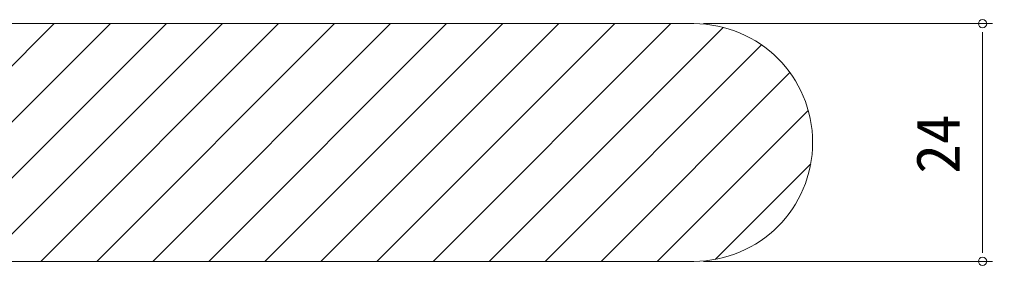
# Model space of a CAD drawing. Units: millimetres, scale not verified. Extents: x -1262 to -212, y -891 to 694.
# Drawn here: x -988.1 to -889.9, y -723.2 to -698.3 of the extents above; entities that cross this region are included whole.
import ezdxf
from ezdxf.enums import TextEntityAlignment as Align

# ---------------------------------------------------------------- set-up
doc = ezdxf.new("R2010")
doc.units = ezdxf.units.MM
doc.header["$LTSCALE"] = 3
doc.layers.add('0-3_YKK_11', color=7, linetype='Continuous', lineweight=9)
doc.layers.add('0-7_YKK_D', color=6, linetype='Continuous', lineweight=9)
doc.styles.add('ＭＳ ゴシック', font='')
doc.styles.get('ＭＳ ゴシック').set_extended_font_data('MS Gothic')

msp = doc.modelspace()

# ---------------------------------------------------------------- linework, layer by layer
at = {"layer": '0-3_YKK_11'}
for p, q in [((-920.022, -698.731), (-1068.022, -698.731)), ((-1008.562, -722.731), (-984.562, -698.731)), ((-1002.905, -722.731), (-978.905, -698.731)), ((-997.248, -722.731), (-973.248, -698.731)), ((-991.592, -722.731), (-967.592, -698.731)), ((-985.935, -722.731), (-961.935, -698.731)), ((-980.278, -722.731), (-956.278, -698.731)), ((-974.621, -722.731), (-950.621, -698.731)), ((-968.964, -722.731), (-944.964, -698.731)), ((-963.307, -722.731), (-939.307, -698.731)), ((-957.65, -722.731), (-933.65, -698.731)), ((-951.994, -722.731), (-927.994, -698.731)), ((-946.337, -722.731), (-922.337, -698.731)), ((-940.68, -722.731), (-917.053, -699.105)), ((-935.023, -722.731), (-913.171, -700.879)), ((-929.366, -722.731), (-910.313, -703.679)), ((-923.709, -722.731), (-908.468, -707.49)), ((-917.855, -722.534), (-908.219, -712.899)), ((-1068.022, -722.731), (-920.022, -722.731))]:
    msp.add_line(p, q, dxfattribs=at)
msp.add_arc((-920.022, -710.731), 12, 270, 89.99997, dxfattribs=at)
at = {"layer": '0-7_YKK_D'}
for p, q in [((-919.022, -698.731), (-889.865, -698.731)), ((-890.865, -699.581), (-890.865, -700.431)), ((-890.865, -700.431), (-890.865, -721.031)), ((-890.865, -721.881), (-890.865, -721.031)), ((-919.022, -722.731), (-889.865, -722.731))]:
    msp.add_line(p, q, dxfattribs=at)
for centre, start, end in [((-890.865, -698.731), 90, 270), ((-890.865, -698.731), 270, 90), ((-890.865, -722.731), 90, 270), ((-890.865, -722.731), 270, 90)]:
    msp.add_arc(centre, 0.425, start, end, dxfattribs=at)

# ---------------------------------------------------------------- texts
at = {"layer": '0-7_YKK_D', "color": 4, "style": 'ＭＳ ゴシック'}
msp.add_text('24', height=4.399, rotation=90, dxfattribs=at).set_placement((-891.865, -713.887), align=Align.BOTTOM_LEFT)

doc.saveas('drawing.dxf')
